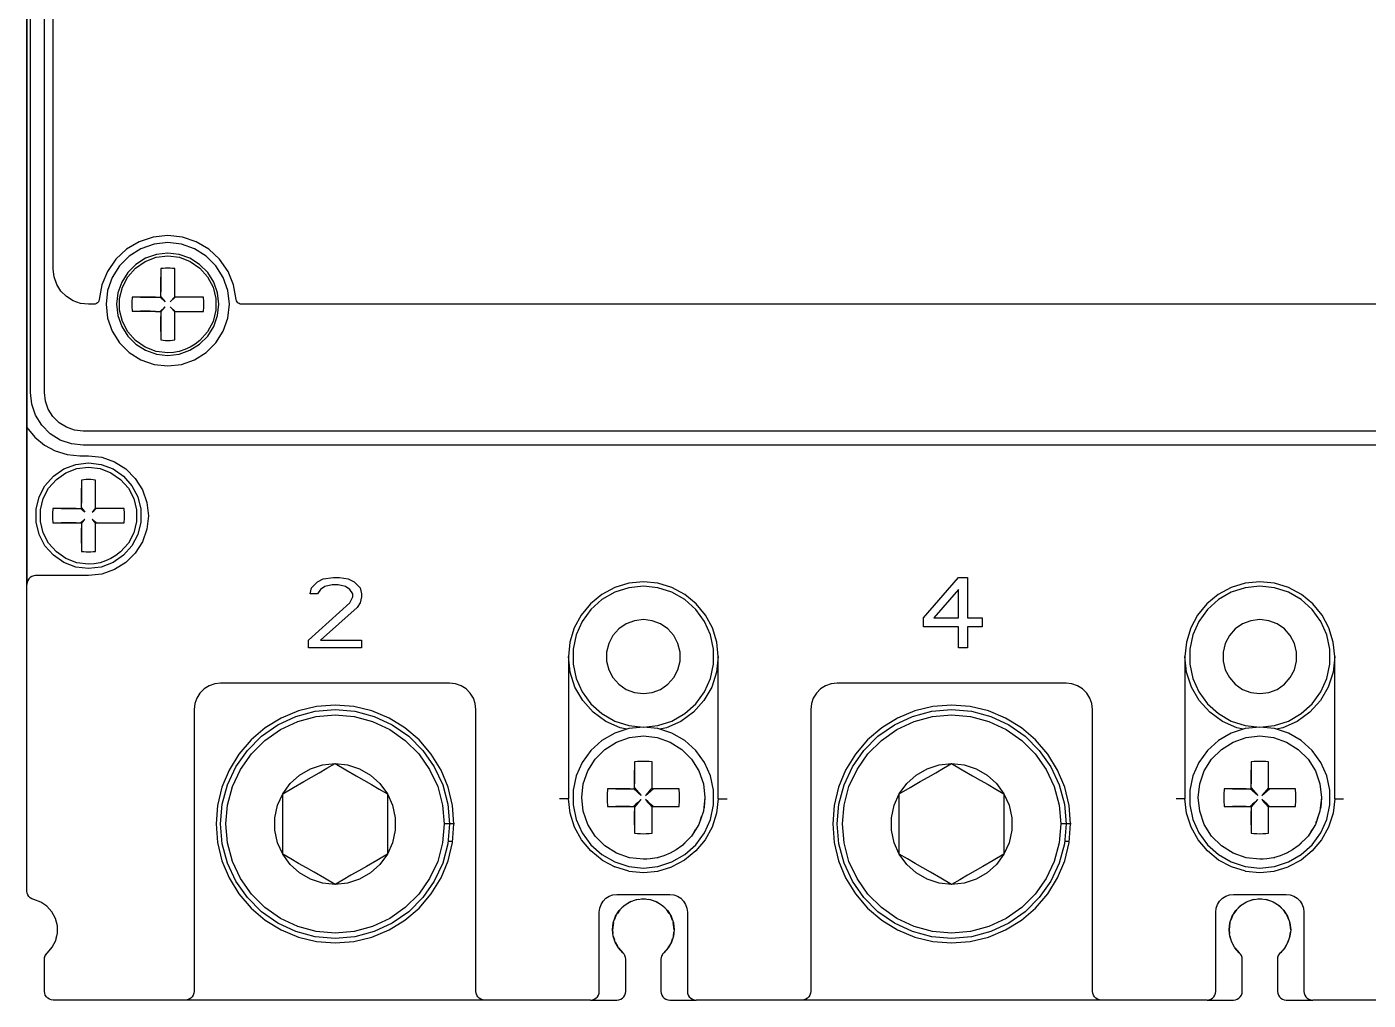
# Model space of a CAD drawing. Header units: millimetres. Extents: x 0 to 140, y 0 to 165.
# Drawn here: x 0 to 76.2, y 0 to 55.3 of the extents above; entities that cross this region are included whole.
import ezdxf

# ---------------------------------------------------------------- set-up
doc = ezdxf.new("R2010")
doc.units = ezdxf.units.MM

# ---------------------------------------------------------------- blocks, each defined once
blk = doc.blocks.new('CHINT_c12300cec1bf50f1a5ea04797eda94dc_FACE_0')
at = {"color": 141, "linetype": 'Continuous', "true_color": 0x40d9ff}
for p, q in [((7.601, 41.046), (7.6, 40.202)), ((7.298, 39.9), (6.454, 39.901)), ((6.454, 39.101), (7.298, 39.1)), ((7.6, 38.798), (7.599, 37.954)), ((3.1, 29.055), (3.1, 28.206)), ((2.794, 27.9), (1.945, 27.9)), ((1.945, 27.1), (2.794, 27.1)), ((3.1, 26.794), (3.1, 25.945)), ((34.5, 13.053), (34.5, 12.272)), ((69.5, 13.053), (69.5, 12.272)), ((34.228, 12), (33.447, 12)), ((38.5, 11.5), (38.457, 10.95)), ((69.228, 12), (68.447, 12)), ((73.5, 11.5), (73.457, 10.95)), ((33.447, 11), (34.228, 11)), ((34.5, 10.728), (34.5, 9.947)), ((38.457, 10.95), (38.426, 10.841)), ((38.457, 10.95), (38.438, 10.95)), ((68.447, 11), (69.228, 11)), ((69.5, 10.728), (69.5, 9.947)), ((73.457, 10.95), (73.426, 10.841)), ((73.457, 10.95), (73.438, 10.95)), ((24.288, 10), (23.7, 10)), ((30.844, 10.607), (30.844, 10.607)), ((39.156, 10.607), (39.156, 10.607)), ((59.288, 10), (58.7, 10)), ((65.844, 10.607), (65.844, 10.607)), ((74.156, 10.607), (74.156, 10.607)), ((31.095, 9.822), (31.095, 9.822)), ((38.905, 9.822), (38.905, 9.822)), ((66.095, 9.822), (66.095, 9.822)), ((73.905, 9.822), (73.905, 9.822)), ((24.171, 9), (23.913, 9)), ((31.492, 9.1), (31.492, 9.1)), ((32.021, 8.468), (32.021, 8.468)), ((37.979, 8.468), (37.979, 8.468)), ((38.508, 9.1), (38.508, 9.1)), ((59.171, 9), (58.913, 9)), ((66.492, 9.1), (66.492, 9.1)), ((67.021, 8.468), (67.021, 8.468)), ((72.979, 8.468), (72.979, 8.468)), ((73.508, 9.1), (73.508, 9.1)), ((37.338, 7.95), (37.338, 7.95)), ((67.662, 7.95), (67.662, 7.95)), ((33.391, 7.566), (33.391, 7.566)), ((68.391, 7.566), (68.391, 7.566)), ((69.18, 7.329), (69.18, 7.329)), ((71.609, 7.566), (71.609, 7.566)), ((0.013, 6.082), (0.013, 6.082)), ((0.05, 5.977), (0.05, 5.977)), ((0.109, 5.882), (0.109, 5.882)), ((0.788, 5.562), (0.389, 5.706)), ((1.141, 5.327), (0.907, 5.483)), ((33.963, 5.402), (33.787, 5.246)), ((34.317, 5.603), (34.113, 5.496)), ((34.707, 5.717), (34.486, 5.663)), ((35.114, 5.737), (34.887, 5.737)), ((35.514, 5.662), (35.293, 5.717)), ((35.887, 5.496), (35.684, 5.603)), ((36.213, 5.246), (36.037, 5.402)), ((68.963, 5.402), (68.787, 5.246)), ((69.317, 5.603), (69.113, 5.496)), ((69.707, 5.717), (69.486, 5.663)), ((70.114, 5.737), (69.887, 5.737)), ((70.514, 5.662), (70.293, 5.717)), ((70.887, 5.496), (70.684, 5.603)), ((71.213, 5.246), (71.037, 5.402)), ((1.427, 5.013), (1.256, 5.201)), ((1.629, 4.639), (1.514, 4.853)), ((33.44, 4.786), (33.344, 4.532)), ((33.666, 5.125), (33.526, 4.923)), ((36.475, 4.922), (36.335, 5.125)), ((36.657, 4.53), (36.56, 4.786)), ((68.44, 4.786), (68.344, 4.532)), ((68.666, 5.125), (68.526, 4.923)), ((71.475, 4.922), (71.335, 5.125)), ((71.657, 4.53), (71.56, 4.786)), ((1.735, 4.228), (1.676, 4.456)), ((1.739, 3.804), (1.737, 4.035)), ((33.299, 4.404), (33.25, 4.001)), ((33.25, 4), (33.272, 3.791)), ((36.75, 4), (36.701, 4.404)), ((36.711, 3.634), (36.736, 3.868)), ((68.299, 4.404), (68.25, 4.001)), ((68.25, 4), (68.272, 3.791)), ((71.75, 4), (71.701, 4.404)), ((71.711, 3.634), (71.736, 3.868)), ((1.445, 3.014), (1.549, 3.215)), ((1.64, 3.391), (1.693, 3.613)), ((33.288, 3.635), (33.357, 3.426)), ((33.402, 3.286), (33.525, 3.074)), ((36.413, 2.967), (36.517, 3.147)), ((36.597, 3.285), (36.665, 3.491)), ((68.288, 3.635), (68.357, 3.426)), ((68.402, 3.286), (68.525, 3.074)), ((71.413, 2.967), (71.517, 3.147)), ((71.597, 3.285), (71.665, 3.491)), ((33.586, 2.968), (33.833, 2.696)), ((68.586, 2.968), (68.833, 2.696))]:
    blk.add_line(p, q, dxfattribs=at)
for points in [[(0.275, 33.832), (0.2, 34.5), (0.2, 130.5)], [(139.8, 130.5), (139.8, 34.5), (139.725, 33.832), (139.503, 33.198), (139.145, 32.63), (138.67, 32.155), (138.102, 31.797), (137.468, 31.575), (136.8, 31.5), (3.2, 31.5), (2.532, 31.575), (1.898, 31.797), (1.33, 32.155), (0.855, 32.63), (0.497, 33.198), (0.275, 33.832)], [(139, 130.5), (139, 34.5), (138.945, 34.01), (138.782, 33.545), (138.52, 33.128), (138.172, 32.78), (137.755, 32.518), (137.29, 32.355), (136.8, 32.3), (3.2, 32.3), (2.71, 32.355), (2.245, 32.518), (1.828, 32.78), (1.48, 33.128), (1.218, 33.545), (1.055, 34.01), (1, 34.5), (1, 130.5)], [(127.811, 39.5), (12.189, 39.5), (12.115, 39.509), (12.046, 39.537), (11.985, 39.58), (11.937, 39.638), (11.905, 39.705), (11.89, 39.779), (11.742, 40.599), (11.423, 41.369), (10.947, 42.054), (10.337, 42.622), (9.62, 43.048), (8.829, 43.311), (8, 43.4), (7.171, 43.311), (6.38, 43.048), (5.663, 42.622), (5.053, 42.054), (4.577, 41.369), (4.258, 40.599), (4.11, 39.779), (4.095, 39.705), (4.063, 39.638), (4.015, 39.58), (3.954, 39.537), (3.885, 39.509), (3.811, 39.5), (3.5, 39.5), (3.055, 39.55), (2.632, 39.698), (2.253, 39.936), (1.936, 40.253), (1.698, 40.632), (1.55, 41.055), (1.5, 41.5), (1.5, 118.5)], [(0.2, 60.1), (0, 60.1), (0, 60.586), (0, 23.6), (0, 32.51)], [(0, 32.51), (0, 32.517), (0, 32.537), (0, 32.572), (0, 32.621), (0, 32.685), (0, 32.79), (0, 32.935), (0, 33.169), (0, 33.424), (0, 33.719), (0, 60.1)], [(8.779, 42.912), (8, 43), (7.221, 42.912), (6.481, 42.653), (5.818, 42.236), (5.264, 41.682), (4.847, 41.019), (4.588, 40.279), (4.5, 39.5), (4.588, 38.721), (4.847, 37.981), (5.264, 37.318), (5.818, 36.764), (6.481, 36.347), (7.221, 36.088), (8, 36), (8.779, 36.088), (9.519, 36.347), (10.182, 36.764), (10.736, 37.318), (11.153, 37.981), (11.412, 38.721), (11.5, 39.5), (11.412, 40.279), (11.153, 41.019), (10.736, 41.682), (10.182, 42.236), (9.519, 42.653), (8.779, 42.912)], [(7.355, 36.673), (8, 36.6), (8.645, 36.673), (9.258, 36.887), (9.808, 37.233), (10.267, 37.692), (10.613, 38.242), (10.827, 38.855), (10.9, 39.5), (10.827, 40.145), (10.613, 40.758), (10.267, 41.308), (9.808, 41.767), (9.258, 42.113), (8.645, 42.327), (8, 42.4), (7.355, 42.327), (6.742, 42.113), (6.192, 41.767), (5.733, 41.308), (5.387, 40.758), (5.173, 40.145), (5.1, 39.5), (5.173, 38.855), (5.387, 38.242), (5.733, 37.692), (6.192, 37.233), (6.742, 36.887), (7.355, 36.673)], [(8.33, 36.77), (7.999, 36.75), (7.341, 36.83), (6.721, 37.066), (6.175, 37.443), (5.736, 37.939), (5.428, 38.526), (5.27, 39.17), (5.27, 39.833), (5.429, 40.476), (5.738, 41.063), (6.177, 41.559), (6.723, 41.936), (7.343, 42.17), (8.001, 42.25), (8.659, 42.17), (9.279, 41.934), (9.825, 41.557), (10.264, 41.061), (10.572, 40.474), (10.73, 39.83), (10.73, 39.167), (10.571, 38.524), (10.262, 37.937), (9.823, 37.441), (9.561, 37.236), (9.277, 37.064), (8.974, 36.928), (8.657, 36.83), (8.33, 36.77)], [(7.599, 37.954), (7.599, 37.475), (7.732, 37.461), (7.865, 37.453), (7.999, 37.45), (8.133, 37.453), (8.266, 37.461), (8.399, 37.475), (8.399, 37.954), (8.399, 38.504), (8.4, 39.1), (8.996, 39.099), (9.546, 39.099), (10.025, 39.099), (10.047, 39.365), (10.047, 39.633), (10.025, 39.899), (9.546, 39.899), (8.996, 39.899), (8.4, 39.9), (8.401, 40.496), (8.401, 41.046), (8.401, 41.525), (8.268, 41.539), (8.135, 41.547), (8.001, 41.55), (7.867, 41.547), (7.734, 41.539), (7.601, 41.525), (7.601, 41.046)], [(7.6, 40.202), (7.601, 40.496), (7.601, 41.046)], [(6.454, 39.901), (5.975, 39.901), (5.953, 39.635), (5.953, 39.367), (5.975, 39.101), (6.454, 39.101)], [(6.454, 39.901), (7.004, 39.901), (7.298, 39.9)], [(7.298, 39.9), (7.6, 39.9), (7.6, 40.202)], [(7.6, 39.929), (7.861, 39.639), (7.571, 39.9)], [(8.429, 39.9), (8.139, 39.639), (8.4, 39.929)], [(7.298, 39.1), (7.004, 39.101), (6.454, 39.101)], [(7.298, 39.1), (7.6, 39.1), (7.6, 38.798)], [(7.6, 39.071), (7.861, 39.361), (7.571, 39.1)], [(8.429, 39.1), (8.139, 39.361), (8.4, 39.071)], [(7.599, 37.954), (7.599, 38.504), (7.6, 38.798)], [(0, 32.51), (0.448, 31.961), (0.994, 31.511), (1.618, 31.176), (2.295, 30.97), (3, 30.9), (3.5, 30.9), (4.257, 30.815), (4.975, 30.563), (5.62, 30.158), (6.158, 29.62), (6.563, 28.975), (6.815, 28.257), (6.9, 27.5), (6.815, 26.743), (6.563, 26.025), (6.158, 25.38), (5.62, 24.842), (4.975, 24.437), (4.257, 24.185), (3.5, 24.1), (0.5, 24.1), (0.389, 24.087), (0.283, 24.05), (0.188, 23.991), (0.109, 23.912), (0.05, 23.817), (0.013, 23.711), (0, 23.6)], [(2.782, 30.413), (3.5, 30.5), (4.218, 30.413), (4.894, 30.156), (5.489, 29.746), (5.969, 29.204), (6.305, 28.564), (6.478, 27.862), (6.478, 27.138), (6.305, 26.436), (5.969, 25.796), (5.489, 25.254), (4.894, 24.844), (4.218, 24.587), (3.5, 24.5), (2.782, 24.587), (2.106, 24.844), (1.511, 25.254), (1.031, 25.796), (0.695, 26.436), (0.522, 27.138), (0.522, 27.862), (0.695, 28.564), (1.031, 29.204), (1.511, 29.746), (2.106, 30.156), (2.782, 30.413)], [(3.831, 24.77), (3.5, 24.75), (2.842, 24.83), (2.222, 25.065), (1.676, 25.442), (1.237, 25.938), (0.929, 26.525), (0.77, 27.169), (0.77, 27.831), (0.929, 28.475), (1.237, 29.062), (1.676, 29.558), (2.222, 29.935), (2.842, 30.17), (3.5, 30.25), (4.158, 30.17), (4.778, 29.935), (5.324, 29.558), (5.763, 29.062), (6.071, 28.475), (6.23, 27.831), (6.23, 27.169), (6.071, 26.525), (5.763, 25.938), (5.324, 25.442), (5.062, 25.237), (4.778, 25.065), (4.475, 24.929), (4.158, 24.83), (3.831, 24.77)], [(3.1, 25.945), (3.1, 25.474), (3.233, 25.46), (3.366, 25.453), (3.5, 25.45), (3.634, 25.453), (3.767, 25.46), (3.9, 25.474), (3.9, 25.945), (3.9, 26.496), (3.9, 27.1), (4.504, 27.1), (5.055, 27.1), (5.526, 27.1), (5.547, 27.366), (5.547, 27.634), (5.526, 27.9), (5.055, 27.9), (4.504, 27.9), (3.9, 27.9), (3.9, 28.504), (3.9, 29.055), (3.9, 29.526), (3.767, 29.54), (3.634, 29.547), (3.5, 29.55), (3.366, 29.547), (3.233, 29.54), (3.1, 29.526), (3.1, 29.055)], [(3.1, 28.206), (3.1, 28.504), (3.1, 29.055)], [(2.794, 27.9), (3.1, 27.9), (3.1, 28.206)], [(1.945, 27.9), (1.474, 27.9), (1.453, 27.634), (1.453, 27.366), (1.474, 27.1), (1.945, 27.1)], [(1.945, 27.9), (2.496, 27.9), (2.794, 27.9)], [(3.1, 27.939), (3.196, 27.824), (3.296, 27.704), (3.177, 27.803), (3.061, 27.9)], [(3.9, 27.939), (3.803, 27.823), (3.704, 27.704), (3.824, 27.804), (3.939, 27.9)], [(2.794, 27.1), (2.496, 27.1), (1.945, 27.1)], [(2.794, 27.1), (3.1, 27.1), (3.1, 26.794)], [(3.1, 27.061), (3.197, 27.177), (3.296, 27.296), (3.176, 27.196), (3.061, 27.1)], [(3.1, 25.945), (3.1, 26.496), (3.1, 26.794)], [(3.939, 27.1), (3.823, 27.197), (3.704, 27.296), (3.804, 27.176), (3.9, 27.061)], [(19, 20.426), (19, 20), (16, 20), (16, 20.426), (18.333, 22.553), (18.5, 22.894), (18.5, 23.064), (18.333, 23.319), (18.083, 23.489), (17.667, 23.574), (17.333, 23.574), (16.917, 23.489), (16.667, 23.319), (16.5, 23.064), (16.083, 23.064), (16.167, 23.404), (16.5, 23.745), (16.833, 23.915), (17.417, 24), (17.75, 24), (18.25, 23.915), (18.583, 23.745), (18.917, 23.404), (19, 23.064), (19, 22.894), (18.917, 22.553), (18.75, 22.298), (16.667, 20.426), (19, 20.426)], [(39.25, 19.5), (39.168, 20.329), (38.926, 21.126), (38.534, 21.861), (38.005, 22.505), (37.361, 23.034), (36.626, 23.426), (35.829, 23.668), (35, 23.75), (34.171, 23.668), (33.374, 23.426), (32.639, 23.034), (31.995, 22.505), (31.466, 21.861), (31.074, 21.126), (30.832, 20.329), (30.75, 19.5)], [(52.9, 21.191), (50.9, 21.191), (50.9, 21.702), (52.9, 24), (53.4, 24), (53.4, 21.702), (54.233, 21.702), (54.233, 21.191), (53.4, 21.191), (53.4, 20), (52.9, 20), (52.9, 21.191)], [(74.25, 19.5), (74.168, 20.329), (73.926, 21.126), (73.534, 21.861), (73.005, 22.505), (72.361, 23.034), (71.626, 23.426), (70.829, 23.668), (70, 23.75), (69.171, 23.668), (68.374, 23.426), (67.639, 23.034), (66.995, 22.505), (66.466, 21.861), (66.074, 21.126), (65.832, 20.329), (65.75, 19.5)], [(9, 0), (1.5, 0), (1.389, 0.013), (1.283, 0.05), (1.188, 0.109), (1.109, 0.188), (1.05, 0.283), (1.013, 0.389), (1, 0.5), (1, 2.323), (1.011, 2.427), (1.044, 2.527), (1.096, 2.618), (1.167, 2.696), (1.446, 3.015), (1.641, 3.392), (1.739, 3.805), (1.735, 4.229), (1.629, 4.64), (1.427, 5.013), (1.141, 5.327), (0.788, 5.562), (0.389, 5.706), (0.283, 5.743), (0.188, 5.803), (0.109, 5.882), (0.05, 5.977), (0.013, 6.082), (0, 6.194), (0, 23.6)], [(35, 15.5), (35.832, 15.587), (36.627, 15.846), (37.351, 16.264), (37.973, 16.823), (38.464, 17.5), (38.804, 18.264), (38.978, 19.082), (38.978, 19.918), (38.804, 20.736), (38.464, 21.5), (37.973, 22.177), (37.351, 22.736), (36.627, 23.154), (35.832, 23.413), (35, 23.5), (34.168, 23.413), (33.373, 23.154), (32.649, 22.736), (32.027, 22.177), (31.536, 21.5), (31.196, 20.736), (31.022, 19.918), (31.022, 19.082), (31.196, 18.264), (31.536, 17.5), (32.027, 16.823), (32.649, 16.264), (33.373, 15.846), (34.168, 15.587), (35, 15.5)], [(52.9, 23.319), (51.483, 21.702), (52.9, 21.702), (52.9, 23.319)], [(70, 15.5), (70.832, 15.587), (71.627, 15.846), (72.351, 16.264), (72.973, 16.823), (73.464, 17.5), (73.804, 18.264), (73.978, 19.082), (73.978, 19.918), (73.804, 20.736), (73.464, 21.5), (72.973, 22.177), (72.351, 22.736), (71.627, 23.154), (70.832, 23.413), (70, 23.5), (69.168, 23.413), (68.373, 23.154), (67.649, 22.736), (67.027, 22.177), (66.536, 21.5), (66.196, 20.736), (66.022, 19.918), (66.022, 19.082), (66.196, 18.264), (66.536, 17.5), (67.027, 16.823), (67.649, 16.264), (68.373, 15.846), (69.168, 15.587), (70, 15.5)], [(35.503, 21.539), (35, 21.6), (34.497, 21.539), (34.024, 21.359), (33.607, 21.072), (33.272, 20.693), (33.036, 20.245), (32.915, 19.753), (32.915, 19.247), (33.036, 18.755), (33.272, 18.307), (33.607, 17.928), (34.024, 17.641), (34.497, 17.461), (35, 17.4), (35.503, 17.461), (35.976, 17.641), (36.393, 17.928), (36.728, 18.307), (36.964, 18.755), (37.085, 19.247), (37.085, 19.753), (36.964, 20.245), (36.728, 20.693), (36.393, 21.072), (35.976, 21.359), (35.503, 21.539)], [(70.503, 21.539), (70, 21.6), (69.497, 21.539), (69.024, 21.359), (68.607, 21.072), (68.272, 20.693), (68.036, 20.245), (67.915, 19.753), (67.915, 19.247), (68.036, 18.755), (68.272, 18.307), (68.607, 17.928), (69.024, 17.641), (69.497, 17.461), (70, 17.4), (70.503, 17.461), (70.976, 17.641), (71.393, 17.928), (71.728, 18.307), (71.964, 18.755), (72.085, 19.247), (72.085, 19.753), (71.964, 20.245), (71.728, 20.693), (71.393, 21.072), (70.976, 21.359), (70.503, 21.539)], [(30.75, 19.5), (30.75, 11.426), (30.75, 11.426)], [(34.062, 15.378), (33.687, 15.458), (32.875, 15.819), (32.156, 16.342), (31.562, 17.002), (31.117, 17.771), (30.843, 18.616), (30.75, 19.5)], [(39.25, 19.5), (39.157, 18.616), (38.883, 17.771), (38.438, 17.002), (37.844, 16.342), (37.125, 15.819), (36.313, 15.458), (35.938, 15.378)], [(39.25, 11.426), (39.25, 11.426), (39.25, 19.5)], [(65.75, 19.5), (65.75, 11.426), (65.75, 11.426)], [(69.062, 15.378), (68.687, 15.458), (67.875, 15.819), (67.156, 16.342), (66.562, 17.002), (66.117, 17.771), (65.843, 18.616), (65.75, 19.5)], [(74.25, 19.5), (74.157, 18.616), (73.883, 17.771), (73.438, 17.002), (72.844, 16.342), (72.125, 15.819), (71.313, 15.458), (70.938, 15.378)], [(74.25, 11.426), (74.25, 11.426), (74.25, 19.5)], [(26, 0), (25.889, 0.013), (25.783, 0.05), (25.688, 0.109), (25.609, 0.188), (25.55, 0.283), (25.513, 0.389), (25.5, 0.5), (25.5, 16.5), (25.462, 16.834), (25.351, 17.151), (25.173, 17.435), (24.935, 17.673), (24.651, 17.851), (24.334, 17.962), (24, 18), (11, 18), (10.666, 17.962), (10.349, 17.851), (10.065, 17.673), (9.827, 17.435), (9.649, 17.151), (9.538, 16.834), (9.5, 16.5), (9.5, 0.5), (9.487, 0.389), (9.45, 0.283), (9.391, 0.188), (9.312, 0.109), (9.217, 0.05), (9.111, 0.013), (9, 0)], [(61, 0), (60.889, 0.013), (60.783, 0.05), (60.688, 0.109), (60.609, 0.188), (60.55, 0.283), (60.513, 0.389), (60.5, 0.5), (60.5, 16.5), (60.462, 16.834), (60.351, 17.151), (60.173, 17.435), (59.935, 17.673), (59.651, 17.851), (59.334, 17.962), (59, 18), (46, 18), (45.666, 17.962), (45.349, 17.851), (45.065, 17.673), (44.827, 17.435), (44.649, 17.151), (44.538, 16.834), (44.5, 16.5), (44.5, 0.5), (44.487, 0.389), (44.45, 0.283), (44.391, 0.188), (44.312, 0.109), (44.217, 0.05), (44.111, 0.013), (44, 0)], [(79, 0), (73, 0)], [(16.444, 3.333), (17.5, 3.25), (18.556, 3.333), (19.586, 3.58), (20.564, 3.986), (21.468, 4.539), (22.273, 5.227), (22.961, 6.032), (23.514, 6.936), (23.92, 7.914), (24.167, 8.944), (24.25, 10), (24.167, 11.056), (23.92, 12.086), (23.514, 13.064), (22.961, 13.968), (22.273, 14.773), (21.468, 15.461), (20.564, 16.014), (19.586, 16.42), (18.556, 16.667), (17.5, 16.75), (16.444, 16.667), (15.414, 16.42), (14.436, 16.014), (13.532, 15.461), (12.727, 14.773), (12.039, 13.968), (11.486, 13.064), (11.08, 12.086), (10.833, 11.056), (10.75, 10), (10.833, 8.944), (11.08, 7.914), (11.486, 6.936), (12.039, 6.032), (12.727, 5.227), (13.532, 4.539), (14.436, 3.986), (15.414, 3.58), (16.444, 3.333)], [(18.629, 3.599), (17.5, 3.5), (16.371, 3.599), (15.277, 3.892), (14.25, 4.371), (13.322, 5.021), (12.521, 5.822), (11.871, 6.75), (11.392, 7.777), (11.099, 8.871), (11, 10), (11.099, 11.129), (11.392, 12.223), (11.871, 13.25), (12.521, 14.178), (13.322, 14.979), (14.25, 15.629), (15.277, 16.108), (16.371, 16.401), (17.5, 16.5), (18.629, 16.401), (19.723, 16.108), (20.75, 15.629), (21.678, 14.979), (22.479, 14.178), (23.129, 13.25), (23.608, 12.223), (23.901, 11.129), (24, 10), (23.901, 8.871), (23.608, 7.777), (23.129, 6.75), (22.479, 5.822), (21.678, 5.021), (20.75, 4.371), (19.723, 3.892), (18.629, 3.599)], [(23.7, 10), (23.606, 8.923), (23.326, 7.879), (22.869, 6.9), (22.249, 6.015), (21.485, 5.251), (20.6, 4.631), (19.621, 4.174), (18.577, 3.894), (17.5, 3.8), (16.423, 3.894), (15.379, 4.174), (14.4, 4.631), (13.515, 5.251), (12.751, 6.015), (12.131, 6.9), (11.674, 7.879), (11.394, 8.923), (11.3, 10), (11.394, 11.077), (11.674, 12.121), (12.131, 13.1), (12.751, 13.985), (13.515, 14.749), (14.4, 15.369), (15.379, 15.826), (16.423, 16.106), (17.5, 16.2), (18.577, 16.106), (19.621, 15.826), (20.6, 15.369), (21.485, 14.749), (22.249, 13.985), (22.869, 13.1), (23.326, 12.121), (23.606, 11.077), (23.7, 10)], [(51.444, 3.333), (52.5, 3.25), (53.556, 3.333), (54.586, 3.58), (55.564, 3.986), (56.468, 4.539), (57.273, 5.227), (57.961, 6.032), (58.514, 6.936), (58.92, 7.914), (59.167, 8.944), (59.25, 10), (59.167, 11.056), (58.92, 12.086), (58.514, 13.064), (57.961, 13.968), (57.273, 14.773), (56.468, 15.461), (55.564, 16.014), (54.586, 16.42), (53.556, 16.667), (52.5, 16.75), (51.444, 16.667), (50.414, 16.42), (49.436, 16.014), (48.532, 15.461), (47.727, 14.773), (47.039, 13.968), (46.486, 13.064), (46.08, 12.086), (45.833, 11.056), (45.75, 10), (45.833, 8.944), (46.08, 7.914), (46.486, 6.936), (47.039, 6.032), (47.727, 5.227), (48.532, 4.539), (49.436, 3.986), (50.414, 3.58), (51.444, 3.333)], [(53.629, 3.599), (52.5, 3.5), (51.371, 3.599), (50.277, 3.892), (49.25, 4.371), (48.322, 5.021), (47.521, 5.822), (46.871, 6.75), (46.392, 7.777), (46.099, 8.871), (46, 10), (46.099, 11.129), (46.392, 12.223), (46.871, 13.25), (47.521, 14.178), (48.322, 14.979), (49.25, 15.629), (50.277, 16.108), (51.371, 16.401), (52.5, 16.5), (53.629, 16.401), (54.723, 16.108), (55.75, 15.629), (56.678, 14.979), (57.479, 14.178), (58.129, 13.25), (58.608, 12.223), (58.901, 11.129), (59, 10), (58.901, 8.871), (58.608, 7.777), (58.129, 6.75), (57.479, 5.822), (56.678, 5.021), (55.75, 4.371), (54.723, 3.892), (53.629, 3.599)], [(58.7, 10), (58.606, 8.923), (58.326, 7.879), (57.869, 6.9), (57.249, 6.015), (56.485, 5.251), (55.6, 4.631), (54.621, 4.174), (53.577, 3.894), (52.5, 3.8), (51.423, 3.894), (50.379, 4.174), (49.4, 4.631), (48.515, 5.251), (47.751, 6.015), (47.131, 6.9), (46.674, 7.879), (46.394, 8.923), (46.3, 10), (46.394, 11.077), (46.674, 12.121), (47.131, 13.1), (47.751, 13.985), (48.515, 14.749), (49.4, 15.369), (50.379, 15.826), (51.423, 16.106), (52.5, 16.2), (53.577, 16.106), (54.621, 15.826), (55.6, 15.369), (56.485, 14.749), (57.249, 13.985), (57.869, 13.1), (58.326, 12.121), (58.606, 11.077), (58.7, 10)], [(35, 15.5), (34.168, 15.413), (33.373, 15.154), (32.649, 14.736), (32.027, 14.177), (31.536, 13.5), (31.196, 12.736), (31.022, 11.918), (31.022, 11.082), (31.196, 10.264), (31.536, 9.5), (32.027, 8.823), (32.649, 8.264), (33.373, 7.846), (34.168, 7.587), (35, 7.5), (35.832, 7.587), (36.627, 7.846), (37.351, 8.264), (37.973, 8.823), (38.464, 9.5), (38.804, 10.264), (38.978, 11.082), (38.978, 11.918), (38.804, 12.736), (38.464, 13.5), (37.973, 14.177), (37.351, 14.736), (36.627, 15.154), (35.832, 15.413), (35, 15.5)], [(70, 15.5), (69.168, 15.413), (68.373, 15.154), (67.649, 14.736), (67.027, 14.177), (66.536, 13.5), (66.196, 12.736), (66.022, 11.918), (66.022, 11.082), (66.196, 10.264), (66.536, 9.5), (67.027, 8.823), (67.649, 8.264), (68.373, 7.846), (69.168, 7.587), (70, 7.5), (70.832, 7.587), (71.627, 7.846), (72.351, 8.264), (72.973, 8.823), (73.464, 9.5), (73.804, 10.264), (73.978, 11.082), (73.978, 11.918), (73.804, 12.736), (73.464, 13.5), (72.973, 14.177), (72.351, 14.736), (71.627, 15.154), (70.832, 15.413), (70, 15.5)], [(38.5, 11.5), (38.412, 10.721), (38.153, 9.981), (37.736, 9.318), (37.182, 8.764), (36.862, 8.536), (36.519, 8.347), (36.156, 8.196), (35.779, 8.088), (35.392, 8.022), (35.196, 8.006), (35, 8), (34.221, 8.088), (33.481, 8.347), (32.818, 8.764), (32.264, 9.318), (31.847, 9.981), (31.588, 10.721), (31.5, 11.5), (31.588, 12.279), (31.847, 13.019), (32.264, 13.682), (32.818, 14.236), (33.481, 14.653), (34.221, 14.912), (35, 15), (35.779, 14.912), (36.519, 14.653), (37.182, 14.236), (37.736, 13.682), (38.153, 13.019), (38.412, 12.279), (38.5, 11.5)], [(73.5, 11.5), (73.412, 10.721), (73.153, 9.981), (72.736, 9.318), (72.182, 8.764), (71.862, 8.536), (71.519, 8.347), (71.156, 8.196), (70.779, 8.088), (70.392, 8.022), (70.196, 8.006), (70, 8), (69.221, 8.088), (68.481, 8.347), (67.818, 8.764), (67.264, 9.318), (66.847, 9.981), (66.588, 10.721), (66.5, 11.5), (66.588, 12.279), (66.847, 13.019), (67.264, 13.682), (67.818, 14.236), (68.481, 14.653), (69.221, 14.912), (70, 15), (70.779, 14.912), (71.519, 14.653), (72.182, 14.236), (72.736, 13.682), (73.153, 13.019), (73.412, 12.279), (73.5, 11.5)], [(14.53, 11.715), (15.139, 12.067), (15.723, 12.404), (16.161, 12.657), (16.598, 12.909), (17.04, 13.164), (17.5, 13.43)], [(14.53, 11.715), (14.951, 12.295), (15.484, 12.775), (16.105, 13.133), (16.787, 13.355), (17.5, 13.43)], [(17.5, 13.43), (18.109, 13.078), (18.694, 12.741), (19.131, 12.488), (19.568, 12.236), (20.01, 11.981), (20.47, 11.715)], [(17.5, 13.43), (18.213, 13.355), (18.895, 13.133), (19.516, 12.775), (20.049, 12.295), (20.47, 11.715)], [(34.5, 9.947), (34.5, 9.472), (34.666, 9.46), (34.833, 9.453), (35, 9.45), (35.167, 9.453), (35.334, 9.46), (35.5, 9.472), (35.5, 9.947), (35.5, 10.46), (35.5, 11), (36.04, 11), (36.553, 11), (37.028, 11), (37.047, 11.333), (37.047, 11.667), (37.028, 12), (36.553, 12), (36.04, 12), (35.5, 12), (35.5, 12.54), (35.5, 13.053), (35.5, 13.528), (35.334, 13.54), (35.167, 13.547), (35, 13.55), (34.833, 13.547), (34.666, 13.54), (34.5, 13.528), (34.5, 13.053)], [(34.5, 12.272), (34.5, 12.54), (34.5, 13.053)], [(49.53, 11.715), (50.139, 12.067), (50.723, 12.404), (51.161, 12.657), (51.598, 12.909), (52.04, 13.164), (52.5, 13.43)], [(49.53, 11.715), (49.951, 12.295), (50.484, 12.775), (51.105, 13.133), (51.787, 13.355), (52.5, 13.43)], [(52.5, 13.43), (53.109, 13.078), (53.694, 12.741), (54.131, 12.488), (54.568, 12.236), (55.01, 11.981), (55.47, 11.715)], [(52.5, 13.43), (53.213, 13.355), (53.895, 13.133), (54.516, 12.775), (55.049, 12.295), (55.47, 11.715)], [(69.5, 9.947), (69.5, 9.472), (69.666, 9.46), (69.833, 9.453), (70, 9.45), (70.167, 9.453), (70.334, 9.46), (70.5, 9.472), (70.5, 9.947), (70.5, 10.46), (70.5, 11), (71.04, 11), (71.553, 11), (72.028, 11), (72.047, 11.333), (72.047, 11.667), (72.028, 12), (71.553, 12), (71.04, 12), (70.5, 12), (70.5, 12.54), (70.5, 13.053), (70.5, 13.528), (70.334, 13.54), (70.167, 13.547), (70, 13.55), (69.833, 13.547), (69.666, 13.54), (69.5, 13.528), (69.5, 13.053)], [(69.5, 12.272), (69.5, 12.54), (69.5, 13.053)], [(34.228, 12), (34.5, 12), (34.5, 12.272)], [(69.228, 12), (69.5, 12), (69.5, 12.272)], [(14.53, 8.285), (14.238, 8.94), (14.089, 9.641), (14.089, 10.359), (14.238, 11.06), (14.53, 11.715)], [(14.53, 8.285), (14.53, 8.988), (14.53, 9.664), (14.53, 10.168), (14.53, 10.673), (14.53, 11.183), (14.53, 11.715)], [(20.47, 11.715), (20.47, 11.012), (20.47, 10.336), (20.47, 9.832), (20.47, 9.327), (20.47, 8.817), (20.47, 8.285)], [(20.47, 11.715), (20.762, 11.06), (20.911, 10.359), (20.911, 9.641), (20.762, 8.94), (20.47, 8.285)], [(30.75, 11.426), (30.74, 11.425), (30.712, 11.425), (30.654, 11.425), (30.575, 11.424), (30.477, 11.423), (30.367, 11.422), (30.25, 11.421)], [(32.662, 7.95), (32.021, 8.468), (31.492, 9.1), (31.095, 9.822), (30.844, 10.607), (30.75, 11.426)], [(33.447, 12), (32.972, 12), (32.953, 11.667), (32.953, 11.333), (32.972, 11), (33.447, 11)], [(33.447, 12), (33.96, 12), (34.228, 12)], [(34.5, 12.055), (34.618, 11.92), (34.747, 11.772), (34.882, 11.618), (34.732, 11.749), (34.586, 11.877), (34.445, 12)], [(35.5, 12.055), (35.377, 11.914), (35.249, 11.768), (35.118, 11.618), (35.272, 11.753), (35.42, 11.882), (35.555, 12)], [(39.25, 11.426), (39.156, 10.607), (38.905, 9.822), (38.508, 9.1), (37.979, 8.468), (37.338, 7.95), (36.609, 7.566)], [(39.25, 11.426), (39.26, 11.425), (39.288, 11.425), (39.346, 11.425), (39.425, 11.424), (39.523, 11.423), (39.633, 11.422), (39.75, 11.421)], [(49.53, 8.285), (49.238, 8.94), (49.089, 9.641), (49.089, 10.359), (49.238, 11.06), (49.53, 11.715)], [(49.53, 8.285), (49.53, 8.988), (49.53, 9.664), (49.53, 10.168), (49.53, 10.673), (49.53, 11.183), (49.53, 11.715)], [(55.47, 11.715), (55.47, 11.012), (55.47, 10.336), (55.47, 9.832), (55.47, 9.327), (55.47, 8.817), (55.47, 8.285)], [(55.47, 11.715), (55.762, 11.06), (55.911, 10.359), (55.911, 9.641), (55.762, 8.94), (55.47, 8.285)], [(65.75, 11.426), (65.74, 11.425), (65.712, 11.425), (65.654, 11.425), (65.575, 11.424), (65.477, 11.423), (65.367, 11.422), (65.25, 11.421)], [(69.18, 7.329), (68.391, 7.566), (67.662, 7.95), (67.021, 8.468), (66.492, 9.1), (66.095, 9.822), (65.844, 10.607), (65.75, 11.426)], [(68.447, 12), (67.972, 12), (67.953, 11.667), (67.953, 11.333), (67.972, 11), (68.447, 11)], [(68.447, 12), (68.96, 12), (69.228, 12)], [(69.5, 12.055), (69.618, 11.92), (69.747, 11.772), (69.882, 11.618), (69.732, 11.749), (69.586, 11.877), (69.445, 12)], [(70.5, 12.055), (70.377, 11.914), (70.249, 11.768), (70.118, 11.618), (70.272, 11.753), (70.42, 11.882), (70.555, 12)], [(74.25, 11.426), (74.156, 10.607), (73.905, 9.822), (73.508, 9.1), (72.979, 8.468), (72.338, 7.95)], [(74.25, 11.426), (74.26, 11.425), (74.288, 11.425), (74.346, 11.425), (74.425, 11.424), (74.523, 11.423), (74.633, 11.422), (74.75, 11.421)], [(34.228, 11), (33.96, 11), (33.447, 11)], [(34.228, 11), (34.5, 11), (34.5, 10.728)], [(34.5, 10.945), (34.623, 11.086), (34.751, 11.232), (34.882, 11.382), (34.728, 11.247), (34.58, 11.118), (34.445, 11)], [(34.5, 9.947), (34.5, 10.46), (34.5, 10.728)], [(35.555, 11), (35.414, 11.123), (35.268, 11.251), (35.118, 11.382), (35.253, 11.228), (35.382, 11.08), (35.5, 10.945)], [(69.228, 11), (68.96, 11), (68.447, 11)], [(69.228, 11), (69.5, 11), (69.5, 10.728)], [(69.5, 10.945), (69.623, 11.086), (69.751, 11.232), (69.882, 11.382), (69.728, 11.247), (69.58, 11.118), (69.445, 11)], [(69.5, 9.947), (69.5, 10.46), (69.5, 10.728)], [(70.555, 11), (70.414, 11.123), (70.268, 11.251), (70.118, 11.382), (70.253, 11.228), (70.382, 11.08), (70.5, 10.945)], [(38.187, 10.076), (38.233, 10.159), (38.306, 10.417)], [(73.187, 10.076), (73.233, 10.159), (73.306, 10.417)], [(37.779, 9.386), (37.831, 9.441), (37.967, 9.685)], [(72.779, 9.386), (72.831, 9.441), (72.967, 9.685)], [(36.567, 8.373), (36.588, 8.381), (36.623, 8.404)], [(37.225, 8.806), (37.272, 8.838), (37.467, 9.048)], [(71.567, 8.373), (71.588, 8.381), (71.623, 8.404)], [(72.225, 8.806), (72.272, 8.838), (72.467, 9.048)], [(17.5, 6.57), (16.891, 6.922), (16.306, 7.259), (15.869, 7.512), (15.432, 7.764), (14.99, 8.019), (14.53, 8.285)], [(17.5, 6.57), (16.787, 6.645), (16.105, 6.867), (15.484, 7.225), (14.951, 7.705), (14.53, 8.285)], [(20.47, 8.285), (19.861, 7.933), (19.277, 7.596), (18.839, 7.343), (18.402, 7.091), (17.96, 6.836), (17.5, 6.57)], [(20.47, 8.285), (20.049, 7.705), (19.516, 7.225), (18.895, 6.867), (18.213, 6.645), (17.5, 6.57)], [(32.662, 7.95), (32.662, 7.95), (33.391, 7.566)], [(35.805, 8.095), (35.817, 8.097), (35.842, 8.106)], [(52.5, 6.57), (51.891, 6.922), (51.306, 7.259), (50.869, 7.512), (50.432, 7.764), (49.99, 8.019), (49.53, 8.285)], [(52.5, 6.57), (51.787, 6.645), (51.105, 6.867), (50.484, 7.225), (49.951, 7.705), (49.53, 8.285)], [(55.47, 8.285), (54.861, 7.933), (54.277, 7.596), (53.839, 7.343), (53.402, 7.091), (52.96, 6.836), (52.5, 6.57)], [(55.47, 8.285), (55.049, 7.705), (54.516, 7.225), (53.895, 6.867), (53.213, 6.645), (52.5, 6.57)], [(70.805, 8.095), (70.817, 8.097), (70.842, 8.106)], [(72.338, 7.95), (72.338, 7.95), (71.609, 7.566)], [(34.18, 7.329), (34.18, 7.329), (33.391, 7.566)], [(34.18, 7.329), (35, 7.249), (35.82, 7.329)], [(35.82, 7.329), (35.82, 7.329), (36.609, 7.566), (36.609, 7.566)], [(69.18, 7.329), (70, 7.249), (70.82, 7.329)], [(70.82, 7.329), (70.82, 7.329), (71.609, 7.566)], [(32, 0), (32.111, 0.013), (32.217, 0.05), (32.312, 0.109), (32.391, 0.188), (32.45, 0.283), (32.487, 0.389), (32.5, 0.5), (32.5, 5), (32.525, 5.223), (32.599, 5.434), (32.718, 5.623), (32.877, 5.782), (33.066, 5.901), (33.277, 5.975), (33.5, 6), (36.5, 6), (36.723, 5.975), (36.934, 5.901), (37.123, 5.782), (37.282, 5.623), (37.401, 5.434), (37.475, 5.223), (37.5, 5), (37.5, 0.5), (37.513, 0.389), (37.55, 0.283), (37.609, 0.188), (37.688, 0.109), (37.783, 0.05), (37.889, 0.013), (38, 0)], [(33.833, 2.696), (33.586, 2.968), (33.402, 3.286), (33.288, 3.635), (33.25, 4), (33.294, 4.389), (33.423, 4.759), (33.632, 5.091), (33.909, 5.368), (34.241, 5.577), (34.611, 5.706), (35, 5.75), (35.389, 5.706), (35.759, 5.577), (36.091, 5.368), (36.368, 5.091), (36.577, 4.759), (36.706, 4.389), (36.75, 4), (36.711, 3.635), (36.598, 3.286), (36.414, 2.968), (36.167, 2.696), (36.097, 2.618), (36.044, 2.527), (36.011, 2.428), (36, 2.323), (36, 0.5), (36.013, 0.389), (36.05, 0.283), (36.109, 0.188), (36.188, 0.109), (36.283, 0.05), (36.389, 0.013), (36.5, 0), (38, 0)], [(67, 0), (67.111, 0.013), (67.217, 0.05), (67.312, 0.109), (67.391, 0.188), (67.45, 0.283), (67.487, 0.389), (67.5, 0.5), (67.5, 5), (67.525, 5.223), (67.599, 5.434), (67.718, 5.623), (67.877, 5.782), (68.066, 5.901), (68.277, 5.975), (68.5, 6), (71.5, 6), (71.723, 5.975), (71.934, 5.901), (72.123, 5.782), (72.282, 5.623), (72.401, 5.434), (72.475, 5.223), (72.5, 5), (72.5, 0.5), (72.513, 0.389), (72.55, 0.283), (72.609, 0.188), (72.688, 0.109), (72.783, 0.05), (72.889, 0.013), (73, 0)], [(68.833, 2.696), (68.586, 2.968), (68.402, 3.286), (68.288, 3.635), (68.25, 4), (68.294, 4.389), (68.423, 4.759), (68.632, 5.091), (68.909, 5.368), (69.241, 5.577), (69.611, 5.706), (70, 5.75), (70.389, 5.706), (70.759, 5.577), (71.091, 5.368), (71.368, 5.091), (71.577, 4.759), (71.706, 4.389), (71.75, 4), (71.711, 3.635), (71.598, 3.286), (71.414, 2.968), (71.167, 2.696), (71.097, 2.618), (71.044, 2.527), (71.011, 2.428), (71, 2.323), (71, 0.5), (71.013, 0.389), (71.05, 0.283), (71.109, 0.188), (71.188, 0.109), (71.283, 0.05), (71.389, 0.013), (71.5, 0), (73, 0)], [(1.024, 2.468), (1.013, 2.438), (1.013, 2.432)], [(1.08, 2.59), (1.052, 2.545), (1.049, 2.537)], [(1.243, 2.783), (1.164, 2.693), (1.102, 2.626), (1.1, 2.622)], [(32, 0), (33.5, 0), (33.611, 0.013), (33.717, 0.05), (33.812, 0.109), (33.891, 0.188), (33.95, 0.283), (33.987, 0.389), (34, 0.5), (34, 2.323), (33.989, 2.428), (33.956, 2.527), (33.903, 2.618), (33.833, 2.696)], [(36.024, 2.468), (36.013, 2.437), (36.013, 2.432)], [(36.081, 2.592), (36.052, 2.544), (36.049, 2.537)], [(36.248, 2.785), (36.165, 2.694), (36.102, 2.626), (36.1, 2.622)], [(67, 0), (68.5, 0), (68.611, 0.013), (68.717, 0.05), (68.812, 0.109), (68.891, 0.188), (68.95, 0.283), (68.987, 0.389), (69, 0.5), (69, 2.323), (68.989, 2.428), (68.956, 2.527), (68.903, 2.618), (68.833, 2.696)], [(71.024, 2.468), (71.013, 2.437), (71.013, 2.432)], [(71.081, 2.592), (71.052, 2.544), (71.049, 2.537)], [(71.248, 2.785), (71.165, 2.694), (71.102, 2.626), (71.1, 2.622)], [(32, 0), (26, 0), (9, 0)], [(67, 0), (61, 0), (44, 0), (38, 0)]]:
    blk.add_lwpolyline(points, dxfattribs=at)
blk = doc.blocks.new('CHINT_c12300cec1bf50f1a5ea04797eda94dc')
at = {"color": 141, "true_color": 0x40d9ff}
blk.add_blockref('CHINT_c12300cec1bf50f1a5ea04797eda94dc_FACE_0', (0, 0), dxfattribs=at)

msp = doc.modelspace()

# ---------------------------------------------------------------- block references
at = {"color": 141, "true_color": 0x40d9ff}
msp.add_blockref('CHINT_c12300cec1bf50f1a5ea04797eda94dc', (0, 0), dxfattribs=at)

doc.saveas('drawing.dxf')
